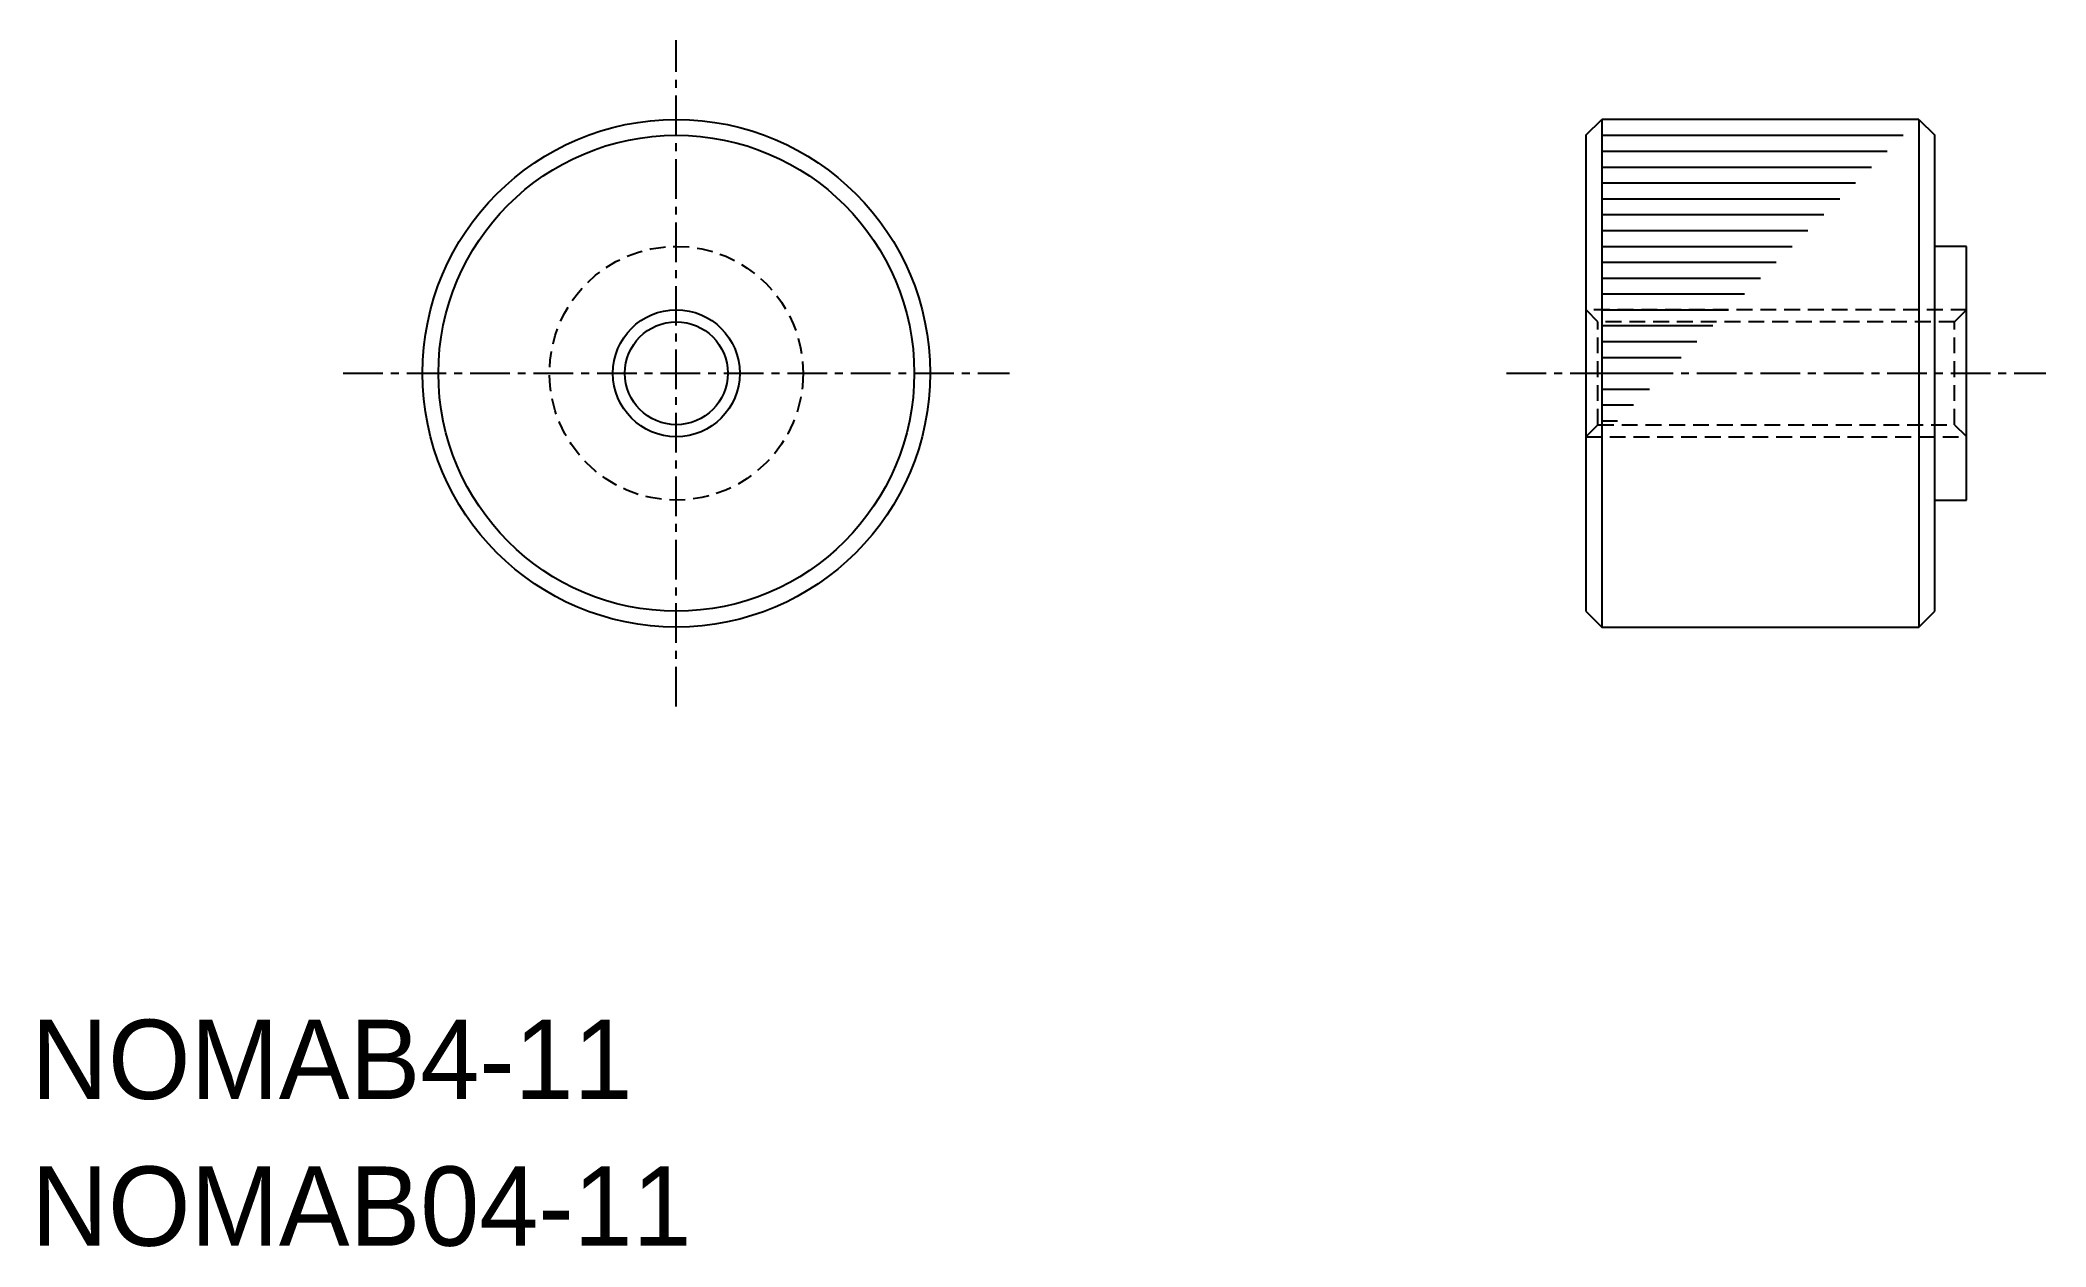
# Model space of a CAD drawing. Extents: x 0.3 to 63.5, y 0 to 38.
import ezdxf

# ---------------------------------------------------------------- set-up
doc = ezdxf.new("R2010")
doc.units = 0
doc.linetypes.add('CENTER', pattern=[2, 1.25, -0.25, 0.25, -0.25])
doc.linetypes.add('DASHED', pattern=[0.75, 0.5, -0.25])
doc.layers.get('0').update_dxf_attribs({"linetype": 'CONTINUOUS'})
doc.layers.add('CENTER', color=1, linetype='CENTER')

msp = doc.modelspace()

# ---------------------------------------------------------------- linework, layer by layer
at = {"color": 7, "linetype": 'CONTINUOUS'}
for p, q in [((49, 35), (49.5, 35.5)), ((49.5, 35.5), (49.5, 19.5)), ((59.5, 35.5), (49.5, 35.5)), ((59.5, 35.5), (59.5, 19.5)), ((59.5, 35.5), (60, 35)), ((49, 35), (49, 20)), ((49.5, 35), (59, 35)), ((60, 20), (60, 35)), ((49.5, 34.5), (58.5, 34.5)), ((49.5, 34), (58, 34)), ((49.5, 33.5), (57.5, 33.5)), ((49.5, 33), (57, 33)), ((49.5, 32.5), (56.5, 32.5)), ((49.5, 32), (56, 32)), ((49.5, 31.5), (55.5, 31.5)), ((49.5, 31), (55, 31)), ((61, 31.5), (60, 31.5)), ((61, 23.5), (61, 31.5)), ((49.5, 30.5), (54.5, 30.5)), ((49.5, 30), (54, 30)), ((49.5, 29.5), (53.5, 29.5)), ((49.5, 29), (53, 29)), ((49.5, 28.5), (52.5, 28.5)), ((49.5, 28), (52, 28)), ((49.5, 27.5), (51.5, 27.5)), ((49.5, 27), (51, 27)), ((49.5, 26.5), (50.5, 26.5)), ((49.5, 26), (50, 26)), ((60, 23.5), (61, 23.5)), ((49, 20), (49.5, 19.5)), ((59.5, 19.5), (60, 20)), ((49.5, 19.5), (59.5, 19.5))]:
    msp.add_line(p, q, dxfattribs=at)
at = {"color": 3, "linetype": 'DASHED'}
for p, q in [((61, 29.5), (49, 29.5)), ((49.379, 29.121), (49, 29.5)), ((49.379, 25.879), (49.379, 29.121)), ((60.621, 29.121), (49.379, 29.121)), ((60.621, 29.121), (61, 29.5)), ((60.621, 25.879), (60.621, 29.121)), ((49.379, 25.879), (49, 25.5)), ((49, 25.5), (61, 25.5)), ((49.379, 25.879), (60.621, 25.879)), ((60.621, 25.879), (61, 25.5))]:
    msp.add_line(p, q, dxfattribs=at)
at = {"color": 7, "linetype": 'CONTINUOUS'}
for radius in [8, 7.5, 1.621]:
    msp.add_circle((20.329, 27.5), radius, dxfattribs=at)
at = {"color": 3, "linetype": 'DASHED'}
msp.add_circle((20.329, 27.5), 4, dxfattribs=at)
at = {"color": 3, "linetype": 'CONTINUOUS'}
msp.add_circle((20.329, 27.5), 2, dxfattribs=at)
at = {"layer": 'CENTER', "color": 1, "linetype": 'CENTER'}
for p, q in [((20.329, 17), (20.329, 38)), ((9.829, 27.5), (30.829, 27.5)), ((46.5, 27.5), (63.5, 27.5))]:
    msp.add_line(p, q, dxfattribs=at)

# ---------------------------------------------------------------- texts
for s, p in [('NOMAB4-11', (0, 4.626)), ('NOMAB04-11', (0, 0))]:
    msp.add_text(s, height=2.5).set_placement(p)

doc.saveas('drawing.dxf')
